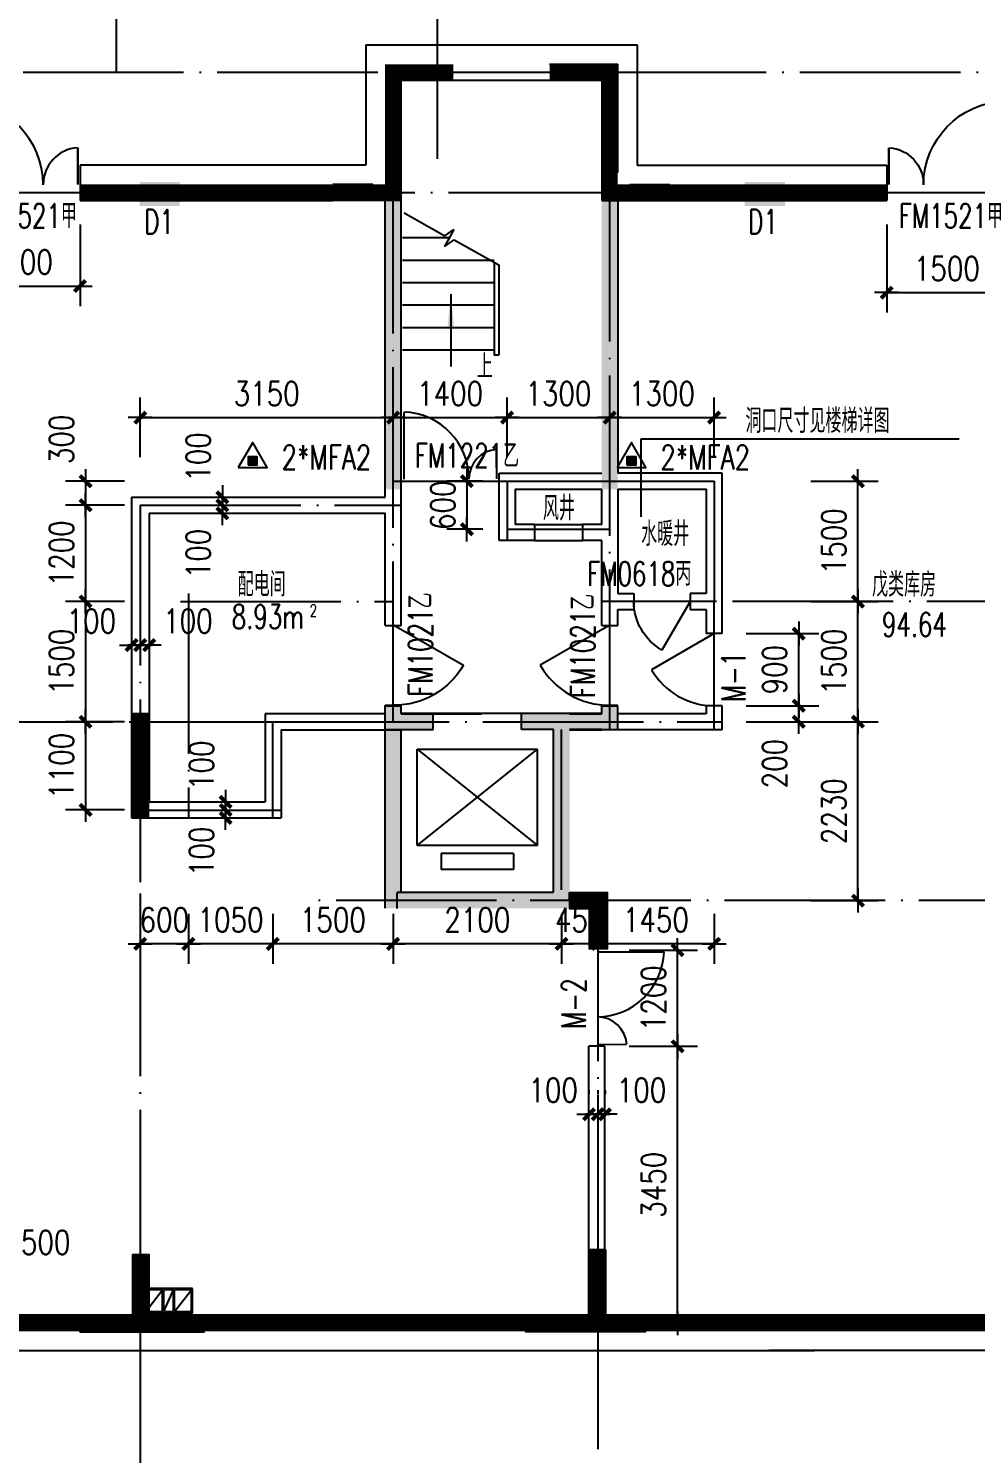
# Model space of a CAD drawing. Extents: x 634182 to 802382, y -1101880 to -864080.
# Drawn here: x 708470 to 720269, y -1008590 to -990821 of the extents above; entities that cross this region are included whole.
import ezdxf
from ezdxf.enums import TextEntityAlignment as Align

# ---------------------------------------------------------------- set-up
doc = ezdxf.new("R2010")
doc.units = 0
doc.header["$LTSCALE"] = 1000
doc.header["$MEASUREMENT"] = 0
doc.linetypes.add('DOTE', pattern=[2.42, 2, -0.2, 0.02, -0.2])
doc.layers.get('0').update_dxf_attribs({"linetype": 'CONTINUOUS'})
doc.layers.get('DEFPOINTS').update_dxf_attribs({"linetype": 'CONTINUOUS'})
for name, color, linetype in [('210', 4, 'CONTINUOUS'), ('D', 3, 'CONTINUOUS'), ('DOTE', 1, 'DOTE'), ('FIRE', 21, 'CONTINUOUS'), ('LVTRY', 23, 'CONTINUOUS'), ('MCMING', 223, 'CONTINUOUS'), ('PUB_DIM', 3, 'CONTINUOUS'), ('PUB_TEXT', 7, 'CONTINUOUS'), ('STAIR', 2, 'CONTINUOUS'), ('WALL', 191, 'CONTINUOUS'), ('WINDOW', 2, 'CONTINUOUS'), ('WINDOW_TEXT', 6, 'CONTINUOUS')]:
    doc.layers.add(name, color=color, linetype=linetype)
doc.styles.add('_Z', font='romans', dxfattribs={"width": 0.7, "bigfont": 'Z'})
doc.styles.add('DIM_FONT', font='simplex.shx', dxfattribs={"width": 0.8})
doc.styles.add('SIMPLEX', font='SIMPLEX.SHX')
doc.styles.add('Z', font='romans', dxfattribs={"width": 0.8, "bigfont": 'z'})
doc.dimstyles.new('DIMN', dxfattribs={"dimtxt": 300, "dimasz": 1, "dimexe": 250, "dimexo": 300, "dimgap": 150, "dimtad": 1, "dimdec": 0, "dimzin": 0, "dimdsep": 46, "dimtxsty": 'DIM_FONT', "dimblk": '_DIMX', "dimblk1": '_DIMX', "dimblk2": '_DIMX', "dimcen": 2.5, "dimclrt": 7, "dimadec": 0, "dimazin": 0, "dimtfac": 1, "dimtdec": 0, "dimtix": 1, "dimtmove": 2, "dimatfit": 3, "dimldrblk": '_DIMX', "dimfxl": 0, "dimtolj": 1, "dimtzin": 0, "dimarcsym": 0})
pattern_1 = [(45, (-3742103.4854, 1343242.7828), (-0.88388347648, 0.88388347648), []), (135, (-3742103.4854, 1343242.7828), (-0.88388347648, -0.88388347648), [])]

# ---------------------------------------------------------------- blocks, each defined once
blk = doc.blocks.new('_A2AKO')
at = {"const_width": 0.02}
for points in [[(-0.481, -0.001), (-0.481, -0.308)], [(0.481, 0.001), (0.481, -0.691)]]:
    blk.add_lwpolyline(points, dxfattribs=at)
for centre, radius, start, end in [((-0.501, -0.003), 0.307, 274.2492, 0.2101), ((0.505, 0.002), 0.699, 180.2762, 268.0603)]:
    blk.add_arc(centre, radius, start, end)
blk = doc.blocks.new('_DBLK')
blk.add_line((-0.5, 0), (0, -0.866))
blk.add_arc((-0.5, 0), 1, 300, 0)
at = {"layer": 'WINDOW_TEXT', "style": 'SIMPLEX', "flags": 9}
blk.add_attdef('A', text='', height=1, dxfattribs=at).set_placement((0, 1.5), align=Align.MIDDLE)
blk = doc.blocks.new('A$C1A244712')
at = {"layer": 'LVTRY'}
for p, q in [((225, 285), (15, 15)), ((225, 285), (15, 285)), ((15, 285), (15, 15)), ((225, 285), (225, 15)), ((360, 285), (240, 15)), ((360, 285), (240, 285)), ((240, 285), (240, 15)), ((360, 285), (360, 15)), ((585, 285), (375, 15)), ((585, 285), (375, 285)), ((375, 285), (375, 15)), ((585, 15), (585, 285)), ((15, 15), (225, 15)), ((240, 15), (360, 15)), ((375, 15), (585, 15))]:
    blk.add_line(p, q, dxfattribs=at)
blk.add_lwpolyline([(0, 0), (600, 0), (600, 300), (0, 300)], close=True, dxfattribs=at)
blk = doc.blocks.new('_DIMX')
blk.add_line((-150, 0), (150, 0))
at = {"const_width": 50}
blk.add_lwpolyline([(-70, -70), (70, 70)], dxfattribs=at)
blk = doc.blocks.new('*D1312')
at = {"color": 0, "linetype": 'ByBlock'}
for p, q in [((715562, -1001861), (715562, -1002485)), ((717012, -1001861), (717012, -1002485)), ((717011, -1002235), (715563, -1002235))]:
    blk.add_line(p, q, dxfattribs=at)
at = {"layer": 'DEFPOINTS', "color": 0, "linetype": 'ByBlock'}
for p in [(715562, -1001561), (717012, -1001561), (715562, -1002235)]:
    blk.add_point(p, dxfattribs=at)
at = {"color": 0, "linetype": 'ByBlock', "rotation": 180}
blk.add_blockref('_DIMX', (715562, -1002235), dxfattribs=at)
at = {"color": 0, "linetype": 'ByBlock'}
blk.add_blockref('_DIMX', (717012, -1002235), dxfattribs=at)
at = {"color": 7, "linetype": 'ByBlock', "insert": (716287, -1001935), "char_height": 300, "attachment_point": 5, "style": 'DIM_FONT'}
blk.add_mtext('\\A1;1450', dxfattribs=at)
blk = doc.blocks.new('*D1313')
at = {"color": 0, "linetype": 'ByBlock'}
for p, q in [((715112, -1001861), (715112, -1002485)), ((715562, -1001861), (715562, -1002485)), ((715111, -1002235), (715110, -1002235)), ((715562, -1002235), (715112, -1002235)), ((715563, -1002235), (715564, -1002235))]:
    blk.add_line(p, q, dxfattribs=at)
at = {"layer": 'DEFPOINTS', "color": 0, "linetype": 'ByBlock'}
for p in [(715112, -1001561), (715562, -1001561), (715112, -1002235)]:
    blk.add_point(p, dxfattribs=at)
at = {"color": 0, "linetype": 'ByBlock'}
for p, rotation in [((715112, -1002235), 2.966821406869168e-11), ((715562, -1002235), 180.0000000000297)]:
    blk.add_blockref('_DIMX', p, dxfattribs=dict(at, rotation=rotation))
at = {"color": 7, "linetype": 'ByBlock', "insert": (715337, -1001935), "char_height": 300, "attachment_point": 5, "style": 'DIM_FONT'}
blk.add_mtext('\\A1;450', dxfattribs=at)
blk = doc.blocks.new('*D1314')
at = {"color": 0, "linetype": 'ByBlock'}
for p, q in [((713012, -1001861), (713012, -1002485)), ((715112, -1001861), (715112, -1002485)), ((715111, -1002235), (713013, -1002235))]:
    blk.add_line(p, q, dxfattribs=at)
at = {"layer": 'DEFPOINTS', "color": 0, "linetype": 'ByBlock'}
for p in [(713012, -1001561), (715112, -1001561), (713012, -1002235)]:
    blk.add_point(p, dxfattribs=at)
at = {"color": 0, "linetype": 'ByBlock', "rotation": 180}
blk.add_blockref('_DIMX', (713012, -1002235), dxfattribs=at)
at = {"color": 0, "linetype": 'ByBlock'}
blk.add_blockref('_DIMX', (715112, -1002235), dxfattribs=at)
at = {"color": 7, "linetype": 'ByBlock', "insert": (714062, -1001935), "char_height": 300, "attachment_point": 5, "style": 'DIM_FONT'}
blk.add_mtext('\\A1;2100', dxfattribs=at)
blk = doc.blocks.new('*D1315')
at = {"color": 0, "linetype": 'ByBlock'}
for p, q in [((711512, -1001861), (711512, -1002485)), ((713012, -1001861), (713012, -1002485)), ((713011, -1002235), (711513, -1002235))]:
    blk.add_line(p, q, dxfattribs=at)
at = {"layer": 'DEFPOINTS', "color": 0, "linetype": 'ByBlock'}
for p in [(711512, -1001561), (713012, -1001561), (711512, -1002235)]:
    blk.add_point(p, dxfattribs=at)
at = {"color": 0, "linetype": 'ByBlock', "rotation": 180}
blk.add_blockref('_DIMX', (711512, -1002235), dxfattribs=at)
at = {"color": 0, "linetype": 'ByBlock'}
blk.add_blockref('_DIMX', (713012, -1002235), dxfattribs=at)
at = {"color": 7, "linetype": 'ByBlock', "insert": (712262, -1001935), "char_height": 300, "attachment_point": 5, "style": 'DIM_FONT'}
blk.add_mtext('\\A1;1500', dxfattribs=at)
blk = doc.blocks.new('*D1316')
at = {"color": 0, "linetype": 'ByBlock'}
for p, q in [((710462, -1001861), (710462, -1002485)), ((711512, -1001861), (711512, -1002485)), ((710461, -1002235), (710460, -1002235)), ((711512, -1002235), (710462, -1002235)), ((711513, -1002235), (711514, -1002235))]:
    blk.add_line(p, q, dxfattribs=at)
at = {"layer": 'DEFPOINTS', "color": 0, "linetype": 'ByBlock'}
for p in [(710462, -1001561), (711512, -1001561), (710462, -1002235)]:
    blk.add_point(p, dxfattribs=at)
at = {"color": 0, "linetype": 'ByBlock'}
for p, rotation in [((710462, -1002235), 359.9999999999745), ((711512, -1002235), 179.9999999999746)]:
    blk.add_blockref('_DIMX', p, dxfattribs=dict(at, rotation=rotation))
at = {"color": 7, "linetype": 'ByBlock', "insert": (710987, -1001935), "char_height": 300, "attachment_point": 5, "style": 'DIM_FONT'}
blk.add_mtext('\\A1;1050', dxfattribs=at)
blk = doc.blocks.new('*D1317')
at = {"color": 0, "linetype": 'ByBlock'}
for p, q in [((709862, -1001861), (709862, -1002485)), ((710462, -1001861), (710462, -1002485)), ((709861, -1002235), (709860, -1002235)), ((710462, -1002235), (709862, -1002235)), ((710463, -1002235), (710464, -1002235))]:
    blk.add_line(p, q, dxfattribs=at)
at = {"layer": 'DEFPOINTS', "color": 0, "linetype": 'ByBlock'}
for p in [(709862, -1001561), (710462, -1001561), (709862, -1002235)]:
    blk.add_point(p, dxfattribs=at)
at = {"color": 0, "linetype": 'ByBlock'}
for p, rotation in [((709862, -1002235), 2.223843833279291e-11), ((710462, -1002235), 180.0000000000222)]:
    blk.add_blockref('_DIMX', p, dxfattribs=dict(at, rotation=rotation))
at = {"color": 7, "linetype": 'ByBlock', "insert": (710162, -1001935), "char_height": 300, "attachment_point": 5, "style": 'DIM_FONT'}
blk.add_mtext('\\A1;600', dxfattribs=at)
blk = doc.blocks.new('*D1321')
at = {"color": 0, "linetype": 'ByBlock'}
for p, q in [((709666, -996466), (708931, -996466)), ((709181, -996465), (709181, -996464)), ((709181, -996466), (709181, -996766)), ((709181, -996466), (709181, -996766)), ((709666, -996766), (708931, -996766)), ((709181, -996767), (709181, -996768))]:
    blk.add_line(p, q, dxfattribs=at)
at = {"layer": 'DEFPOINTS', "color": 0, "linetype": 'ByBlock'}
for p in [(709966, -996466), (709181, -996766), (709966, -996766)]:
    blk.add_point(p, dxfattribs=at)
at = {"color": 0, "linetype": 'ByBlock'}
for p, rotation in [((709181, -996466), 270), ((709181, -996766), 90)]:
    blk.add_blockref('_DIMX', p, dxfattribs=dict(at, rotation=rotation))
at = {"color": 7, "linetype": 'ByBlock', "insert": (708881, -995944), "char_height": 300, "attachment_point": 5, "rotation": 90, "style": 'DIM_FONT'}
blk.add_mtext('\\A1;300', dxfattribs=at)
blk = doc.blocks.new('*D1322')
at = {"color": 0, "linetype": 'ByBlock'}
for p, q in [((709666, -996766), (708931, -996766)), ((709181, -996767), (709181, -997965)), ((709666, -997966), (708931, -997966))]:
    blk.add_line(p, q, dxfattribs=at)
at = {"layer": 'DEFPOINTS', "color": 0, "linetype": 'ByBlock'}
for p in [(709966, -996766), (709181, -997966), (709966, -997966)]:
    blk.add_point(p, dxfattribs=at)
at = {"color": 0, "linetype": 'ByBlock'}
for p, rotation in [((709181, -996766), 90), ((709181, -997966), 270)]:
    blk.add_blockref('_DIMX', p, dxfattribs=dict(at, rotation=rotation))
at = {"color": 7, "linetype": 'ByBlock', "insert": (708881, -997366), "char_height": 300, "attachment_point": 5, "rotation": 90, "style": 'DIM_FONT'}
blk.add_mtext('\\A1;1200', dxfattribs=at)
blk = doc.blocks.new('*D1323')
at = {"color": 0, "linetype": 'ByBlock'}
for p, q in [((709666, -997966), (708931, -997966)), ((709181, -997967), (709181, -999465)), ((709666, -999466), (708931, -999466))]:
    blk.add_line(p, q, dxfattribs=at)
at = {"layer": 'DEFPOINTS', "color": 0, "linetype": 'ByBlock'}
for p in [(709966, -997966), (709181, -999466), (709966, -999466)]:
    blk.add_point(p, dxfattribs=at)
at = {"color": 0, "linetype": 'ByBlock'}
for p, rotation in [((709181, -997966), 90), ((709181, -999466), 270)]:
    blk.add_blockref('_DIMX', p, dxfattribs=dict(at, rotation=rotation))
at = {"color": 7, "linetype": 'ByBlock', "insert": (708881, -998716), "char_height": 300, "attachment_point": 5, "rotation": 90, "style": 'DIM_FONT'}
blk.add_mtext('\\A1;1500', dxfattribs=at)
blk = doc.blocks.new('*D1324')
at = {"color": 0, "linetype": 'ByBlock'}
for p, q in [((709666, -999466), (708931, -999466)), ((709181, -999467), (709181, -1000564)), ((709666, -1000565), (708931, -1000565))]:
    blk.add_line(p, q, dxfattribs=at)
at = {"layer": 'DEFPOINTS', "color": 0, "linetype": 'ByBlock'}
for p in [(709966, -999466), (709181, -1000565), (709966, -1000565)]:
    blk.add_point(p, dxfattribs=at)
at = {"color": 0, "linetype": 'ByBlock'}
for p, rotation in [((709181, -999466), 90), ((709181, -1000565), 270)]:
    blk.add_blockref('_DIMX', p, dxfattribs=dict(at, rotation=rotation))
at = {"color": 7, "linetype": 'ByBlock', "insert": (708881, -1000015), "char_height": 300, "attachment_point": 5, "rotation": 90, "style": 'DIM_FONT'}
blk.add_mtext('\\A1;1100', dxfattribs=at)
blk = doc.blocks.new('*D1325')
at = {"color": 0, "linetype": 'ByBlock'}
for p, q in [((714132, -996466), (713682, -996466)), ((713932, -996465), (713932, -996464)), ((713932, -996466), (713932, -997066)), ((714132, -997066), (713682, -997066)), ((713932, -997067), (713932, -997068))]:
    blk.add_line(p, q, dxfattribs=at)
at = {"layer": 'DEFPOINTS', "color": 0, "linetype": 'ByBlock'}
for p in [(714432, -996466), (713932, -997066), (714432, -997066)]:
    blk.add_point(p, dxfattribs=at)
at = {"color": 0, "linetype": 'ByBlock'}
for p, rotation in [((713932, -996466), 270), ((713932, -997066), 90)]:
    blk.add_blockref('_DIMX', p, dxfattribs=dict(at, rotation=rotation))
at = {"color": 7, "linetype": 'ByBlock', "insert": (713632, -996766), "char_height": 300, "attachment_point": 5, "rotation": 90, "style": 'DIM_FONT'}
blk.add_mtext('\\A1;600', dxfattribs=at)
blk = doc.blocks.new('*D1399')
at = {"color": 0, "linetype": 'ByBlock'}
for p, q in [((717412, -999266), (718316, -999266)), ((718066, -999265), (718066, -999264)), ((718066, -999466), (718066, -999266)), ((718066, -999466), (718066, -999266)), ((717412, -999466), (718316, -999466)), ((718066, -999467), (718066, -999468))]:
    blk.add_line(p, q, dxfattribs=at)
at = {"layer": 'DEFPOINTS', "color": 0, "linetype": 'ByBlock'}
for p in [(717112, -999266), (718066, -999266), (717112, -999466)]:
    blk.add_point(p, dxfattribs=at)
at = {"color": 0, "linetype": 'ByBlock'}
for p, rotation in [((718066, -999266), 270), ((718066, -999466), 90)]:
    blk.add_blockref('_DIMX', p, dxfattribs=dict(at, rotation=rotation))
at = {"color": 7, "linetype": 'ByBlock', "insert": (717766, -999988), "char_height": 300, "attachment_point": 5, "rotation": 90, "style": 'DIM_FONT'}
blk.add_mtext('\\A1;200', dxfattribs=at)
blk = doc.blocks.new('*D1400')
at = {"color": 0, "linetype": 'ByBlock'}
for p, q in [((717412, -998366), (718316, -998366)), ((718066, -998365), (718066, -998364)), ((718066, -999266), (718066, -998366)), ((717412, -999266), (718316, -999266)), ((718066, -999267), (718066, -999268))]:
    blk.add_line(p, q, dxfattribs=at)
at = {"layer": 'DEFPOINTS', "color": 0, "linetype": 'ByBlock'}
for p in [(717112, -998366), (718066, -998366), (717112, -999266)]:
    blk.add_point(p, dxfattribs=at)
at = {"color": 0, "linetype": 'ByBlock'}
for p, rotation in [((718066, -998366), 270), ((718066, -999266), 90)]:
    blk.add_blockref('_DIMX', p, dxfattribs=dict(at, rotation=rotation))
at = {"color": 7, "linetype": 'ByBlock', "insert": (717766, -998816), "char_height": 300, "attachment_point": 5, "rotation": 90, "style": 'DIM_FONT'}
blk.add_mtext('\\A1;900', dxfattribs=at)
blk = doc.blocks.new('*D1408')
at = {"color": 0, "linetype": 'ByBlock'}
for p, q in [((710185, -996666), (711135, -996666)), ((710185, -996766), (711135, -996766)), ((710885, -996665), (710885, -996664)), ((710885, -996666), (710885, -996766)), ((710885, -996666), (710885, -996766)), ((710885, -996767), (710885, -996768))]:
    blk.add_line(p, q, dxfattribs=at)
at = {"layer": 'DEFPOINTS', "color": 0, "linetype": 'ByBlock'}
for p in [(709885, -996666), (709885, -996766), (710885, -996766)]:
    blk.add_point(p, dxfattribs=at)
at = {"color": 0, "linetype": 'ByBlock'}
for p, rotation in [((710885, -996666), 270), ((710885, -996766), 90)]:
    blk.add_blockref('_DIMX', p, dxfattribs=dict(at, rotation=rotation))
at = {"color": 7, "linetype": 'ByBlock', "insert": (710585, -996164), "char_height": 300, "attachment_point": 5, "rotation": 90, "style": 'DIM_FONT'}
blk.add_mtext('\\A1;100', dxfattribs=at)
blk = doc.blocks.new('*D1409')
at = {"color": 0, "linetype": 'ByBlock'}
for p, q in [((710185, -996766), (711135, -996766)), ((710885, -996765), (710885, -996764)), ((710885, -996766), (710885, -996866)), ((710885, -996766), (710885, -996866)), ((710185, -996866), (711135, -996866)), ((710885, -996867), (710885, -996868))]:
    blk.add_line(p, q, dxfattribs=at)
at = {"layer": 'DEFPOINTS', "color": 0, "linetype": 'ByBlock'}
for p in [(709885, -996766), (709885, -996866), (710885, -996866)]:
    blk.add_point(p, dxfattribs=at)
at = {"color": 0, "linetype": 'ByBlock'}
for p, rotation in [((710885, -996766), 270), ((710885, -996866), 90)]:
    blk.add_blockref('_DIMX', p, dxfattribs=dict(at, rotation=rotation))
at = {"color": 7, "linetype": 'ByBlock', "insert": (710585, -997368), "char_height": 300, "attachment_point": 5, "rotation": 90, "style": 'DIM_FONT'}
blk.add_mtext('\\A1;100', dxfattribs=at)
blk = doc.blocks.new('*D1410')
at = {"color": 0, "linetype": 'ByBlock'}
for p, q in [((710226, -1000465), (711176, -1000465)), ((710226, -1000566), (711176, -1000566)), ((710926, -1000464), (710926, -1000463)), ((710926, -1000465), (710926, -1000566)), ((710926, -1000465), (710926, -1000566)), ((710926, -1000567), (710926, -1000568))]:
    blk.add_line(p, q, dxfattribs=at)
at = {"layer": 'DEFPOINTS', "color": 0, "linetype": 'ByBlock'}
for p in [(709926, -1000465), (709926, -1000566), (710926, -1000566)]:
    blk.add_point(p, dxfattribs=at)
at = {"color": 0, "linetype": 'ByBlock'}
for p, rotation in [((710926, -1000465), 270), ((710926, -1000566), 90)]:
    blk.add_blockref('_DIMX', p, dxfattribs=dict(at, rotation=rotation))
at = {"color": 7, "linetype": 'ByBlock', "insert": (710626, -1000008), "char_height": 300, "attachment_point": 5, "rotation": 90, "style": 'DIM_FONT'}
blk.add_mtext('\\A1;100', dxfattribs=at)
blk = doc.blocks.new('*D1411')
at = {"color": 0, "linetype": 'ByBlock'}
for p, q in [((710226, -1000566), (711176, -1000566)), ((710926, -1000565), (710926, -1000564)), ((710926, -1000566), (710926, -1000665)), ((710926, -1000566), (710926, -1000665)), ((710226, -1000665), (711176, -1000665)), ((710926, -1000666), (710926, -1000667))]:
    blk.add_line(p, q, dxfattribs=at)
at = {"layer": 'DEFPOINTS', "color": 0, "linetype": 'ByBlock'}
for p in [(709926, -1000566), (709926, -1000665), (710926, -1000665)]:
    blk.add_point(p, dxfattribs=at)
at = {"color": 0, "linetype": 'ByBlock'}
for p, rotation in [((710926, -1000566), 270), ((710926, -1000665), 90)]:
    blk.add_blockref('_DIMX', p, dxfattribs=dict(at, rotation=rotation))
at = {"color": 7, "linetype": 'ByBlock', "insert": (710626, -1001082), "char_height": 300, "attachment_point": 5, "rotation": 90, "style": 'DIM_FONT'}
blk.add_mtext('\\A1;100', dxfattribs=at)
blk = doc.blocks.new('*D1412')
at = {"color": 0, "linetype": 'ByBlock'}
for p, q in [((709862, -997810), (709862, -998760)), ((709974, -997810), (709974, -998760)), ((709861, -998510), (709860, -998510)), ((709974, -998510), (709862, -998510)), ((709974, -998510), (709862, -998510)), ((709975, -998510), (709976, -998510))]:
    blk.add_line(p, q, dxfattribs=at)
at = {"layer": 'DEFPOINTS', "color": 0, "linetype": 'ByBlock'}
for p in [(709862, -997510), (709974, -997510), (709862, -998510)]:
    blk.add_point(p, dxfattribs=at)
at = {"color": 0, "linetype": 'ByBlock'}
for p, rotation in [((709862, -998510), 359.9999999998806), ((709974, -998510), 179.9999999998806)]:
    blk.add_blockref('_DIMX', p, dxfattribs=dict(at, rotation=rotation))
at = {"color": 7, "linetype": 'ByBlock', "insert": (710456, -998210), "char_height": 300, "attachment_point": 5, "style": 'DIM_FONT'}
blk.add_mtext('\\A1;100', dxfattribs=at)
blk = doc.blocks.new('*D1413')
at = {"color": 0, "linetype": 'ByBlock'}
for p, q in [((709755, -997810), (709755, -998760)), ((709862, -997810), (709862, -998760)), ((709754, -998510), (709753, -998510)), ((709862, -998510), (709755, -998510)), ((709862, -998510), (709755, -998510)), ((709863, -998510), (709864, -998510))]:
    blk.add_line(p, q, dxfattribs=at)
at = {"layer": 'DEFPOINTS', "color": 0, "linetype": 'ByBlock'}
for p in [(709755, -997510), (709862, -997510), (709755, -998510)]:
    blk.add_point(p, dxfattribs=at)
at = {"color": 0, "linetype": 'ByBlock'}
blk.add_blockref('_DIMX', (709755, -998510), dxfattribs=at)
at = {"color": 0, "linetype": 'ByBlock', "rotation": 180}
blk.add_blockref('_DIMX', (709862, -998510), dxfattribs=at)
at = {"color": 7, "linetype": 'ByBlock', "insert": (709253, -998210), "char_height": 300, "attachment_point": 5, "style": 'DIM_FONT'}
blk.add_mtext('\\A1;100', dxfattribs=at)
blk = doc.blocks.new('*D1418')
at = {"color": 0, "linetype": 'ByBlock'}
for p, q in [((715453, -1004060), (715453, -1004110)), ((715562, -1004060), (715562, -1004110)), ((715452, -1004360), (715451, -1004360)), ((715453, -1004360), (715562, -1004360)), ((715453, -1004360), (715562, -1004360)), ((715563, -1004360), (715564, -1004360))]:
    blk.add_line(p, q, dxfattribs=at)
at = {"layer": 'DEFPOINTS', "color": 0, "linetype": 'ByBlock'}
for p in [(715453, -1004360), (715562, -1004360), (715562, -1004360)]:
    blk.add_point(p, dxfattribs=at)
at = {"color": 0, "linetype": 'ByBlock'}
blk.add_blockref('_DIMX', (715453, -1004360), dxfattribs=at)
at = {"color": 0, "linetype": 'ByBlock', "rotation": 180}
blk.add_blockref('_DIMX', (715562, -1004360), dxfattribs=at)
at = {"color": 7, "linetype": 'ByBlock', "insert": (715007, -1004060), "char_height": 300, "attachment_point": 5, "style": 'DIM_FONT'}
blk.add_mtext('\\A1;100', dxfattribs=at)
blk = doc.blocks.new('*D1419')
at = {"color": 0, "linetype": 'ByBlock'}
for p, q in [((715562, -1004060), (715562, -1004110)), ((715653, -1004060), (715653, -1004110)), ((715561, -1004360), (715560, -1004360)), ((715562, -1004360), (715653, -1004360)), ((715562, -1004360), (715653, -1004360)), ((715654, -1004360), (715655, -1004360))]:
    blk.add_line(p, q, dxfattribs=at)
at = {"layer": 'DEFPOINTS', "color": 0, "linetype": 'ByBlock'}
for p in [(715562, -1004360), (715653, -1004360), (715653, -1004360)]:
    blk.add_point(p, dxfattribs=at)
at = {"color": 0, "linetype": 'ByBlock'}
blk.add_blockref('_DIMX', (715562, -1004360), dxfattribs=at)
at = {"color": 0, "linetype": 'ByBlock', "rotation": 180}
blk.add_blockref('_DIMX', (715653, -1004360), dxfattribs=at)
at = {"color": 7, "linetype": 'ByBlock', "insert": (716107, -1004060), "char_height": 300, "attachment_point": 5, "style": 'DIM_FONT'}
blk.add_mtext('\\A1;100', dxfattribs=at)
blk = doc.blocks.new('*D1430')
at = {"color": 0, "linetype": 'ByBlock'}
for p, q in [((707662, -1006566), (707662, -1006008)), ((708162, -1006566), (708162, -1006008)), ((708161, -1006258), (707663, -1006258))]:
    blk.add_line(p, q, dxfattribs=at)
at = {"layer": 'DEFPOINTS', "color": 0, "linetype": 'ByBlock'}
for p in [(707662, -1006258), (707662, -1006866), (708162, -1006866)]:
    blk.add_point(p, dxfattribs=at)
at = {"color": 0, "linetype": 'ByBlock', "rotation": 180}
blk.add_blockref('_DIMX', (707662, -1006258), dxfattribs=at)
at = {"color": 0, "linetype": 'ByBlock'}
blk.add_blockref('_DIMX', (708162, -1006258), dxfattribs=at)
at = {"color": 7, "linetype": 'ByBlock', "insert": (708684, -1005958), "char_height": 300, "attachment_point": 5, "style": 'DIM_FONT'}
blk.add_mtext('\\A1;500', dxfattribs=at)
blk = doc.blocks.new('_ARROW')
blk.add_solid([(0, 0), (-1, 0.1), (-1, -0.1)])
blk = doc.blocks.new('M_A17ORW')
at = {"const_width": 0.02}
for points in [[(-0.481, -0.001), (-0.481, -0.308)], [(0.481, 0.001), (0.481, -0.691)]]:
    blk.add_lwpolyline(points, dxfattribs=at)
for centre, radius, start, end in [((-0.501, -0.003), 0.307, 274.2492, 0.2101), ((0.505, 0.002), 0.699, 180.2762, 268.0603)]:
    blk.add_arc(centre, radius, start, end)
blk = doc.blocks.new('A$C750B0BF9')
at = {"layer": 'D'}
for points in [[(0, 646), (0, 346), (500, 346), (500, 646)], [(7540, 646), (7540, 346), (8040, 346), (8040, 646)]]:
    blk.add_hatch(color=256, dxfattribs=at).paths.add_polyline_path(points)
at = {"color": 4, "linetype": 'Continuous', "style": 'Z', "width": 0.7}
for p in [(60, 0, 569), (7584, 0, 569)]:
    blk.add_text('D1', height=300, dxfattribs=at).set_placement(p)

msp = doc.modelspace()

# ---------------------------------------------------------------- hatches: boundary and pattern name
at = {"layer": '210'}
h = msp.add_hatch(color=256, dxfattribs=at)
h.paths.add_polyline_path([(715812.066, -992966.093), (716462.657, -992966.093), (716462.657, -992766.093), (715812.335, -992766.093), (715812.335, -991266.093), (714962.335, -991266.093), (714962.335, -991466.093), (715612.335, -991466.093), (715612.335, -996566.093), (715812.066, -996566.093)])
h.paths.add_polyline_path([(713112.335, -991466.093), (713762.335, -991466.093), (713762.335, -991266.093), (712912.335, -991266.093), (712912.335, -992766.093), (712262.009, -992766.093), (712262.009, -992966.093), (712912.066, -992966.093), (712912.335, -992966.093), (712912.335, -996566.093), (713112.335, -996566.093)])
msp.add_hatch(color=256, dxfattribs=at).paths.add_polyline_path([(715212.066, -999560.711), (715812.066, -999560.711), (715812.066, -999260.711), (715612.066, -999260.711), (715612.066, -999360.711), (714612.066, -999360.711), (714612.066, -999560.711), (715012.066, -999560.711), (715012.066, -1001590.711), (713112.066, -1001590.711), (713112.066, -999560.711), (713512.066, -999560.711), (713512.066, -999360.711), (713112.066, -999360.711), (713112.066, -999260.711), (712912.066, -999260.711), (712912.066, -1001790.711), (715212.066, -1001790.711)])
at = {"layer": 'PUB_TEXT'}
h = msp.add_hatch(dxfattribs=at)
h.set_pattern_fill('ANSI37', color=6, scale=10, style=0)
h.set_pattern_definition([(45, (-3742101.3438, 1165686.2939), (-0.88388347648, 0.88388347648), []), (135, (-3742101.3438, 1165686.2939), (-0.88388347648, -0.88388347648), [])])
h.paths.add_polyline_path([(709764.189, -1000663.107), (709965.927, -1000663.107), (709965.927, -999367.403), (709760.465, -999367.403)])
h = msp.add_hatch(dxfattribs=at)
h.set_pattern_fill('ANSI37', color=6, scale=10, style=0)
h.set_pattern_definition(pattern_1)
h.paths.add_polyline_path([(715211.886, -1001595.819), (715679.238, -1001595.819), (715679.238, -1002295.292), (715461.58, -1002295.292), (715461.58, -1001799.412), (715213.449, -1001799.412)])
h = msp.add_hatch(dxfattribs=at)
h.set_pattern_fill('ANSI37', color=6, scale=10, style=0)
h.set_pattern_definition(pattern_1)
h.paths.add_polyline_path([(715662.048, -1006049.614), (715461.871, -1006049.614), (715461.871, -1006866.093), (714662.048, -1006866.093), (714662.048, -1007070.339), (716158.396, -1007067.863), (716162.048, -1006866.093), (715662.048, -1006866.093)])
h = msp.add_hatch(dxfattribs=at)
h.set_pattern_fill('ANSI37', color=6, scale=10, style=0)
h.set_pattern_definition(pattern_1)
h.paths.add_polyline_path([(709112.048, -1006866.093), (709112.048, -1007072.008), (710660.024, -1007072.008), (710660.024, -1006865), (709972.839, -1006865), (709972.839, -1006112.706), (709765.673, -1006112.706), (709765.673, -1006865)])

# ---------------------------------------------------------------- linework, layer by layer
for p, q in [((713563.499, -990671.739), (713563.499, -992448.347)), ((720066.213, -995941.256), (716099.053, -995941.256)), ((716099.053, -995941.256), (716099.053, -996908.909))]:
    msp.add_line(p, q)
at = {"const_width": 200}
for points in [[(684662.048, -991366.093), (684662.048, -1005766.093), (687962.048, -1005766.093), (687962.048, -1006966.093), (700262.048, -1006966.093), (700262.048, -1005766.093), (706862.048, -1005766.093), (706862.048, -1006966.093), (736262.048, -1006966.093), (736262.048, -1005766.093), (742862.048, -1005766.093), (742862.048, -1006966.093), (755162.048, -1006966.093), (755162.048, -1005766.093), (758462.048, -1005766.093), (758462.048, -991366.093), (757562.048, -991366.093)], [(713761.774, -991366.093), (713012.066, -991366.093), (713012.066, -992866.093), (709112.048, -992866.093)], [(719162.066, -992866.093), (715712.066, -992866.093), (715712.066, -991366.093), (714961.774, -991366.093)]]:
    msp.add_lwpolyline(points, dxfattribs=at)
at = {"layer": 'DOTE'}
for p, q in [((709562.048, -972466.093), (709562.048, -991366.093)), ((703562.048, -991366.093), (721562.066, -991366.093)), ((713012.066, -999466.093), (713012.066, -991366.093)), ((715712.066, -999566.093), (715712.066, -991366.093)), ((684662.048, -992866.093), (776935.647, -992866.093)), ((703562.048, -992866.093), (713012.066, -992866.093)), ((715712.066, -992866.093), (721562.066, -992866.093)), ((713012.335, -996466.093), (717011.797, -996466.093)), ((714332.299, -996466.093), (717011.76, -996466.093)), ((714432.335, -996466.093), (714432.335, -997206.093)), ((717011.76, -996466.093), (717011.76, -997966.093)), ((709862.029, -996766.093), (713012.299, -996766.093)), ((709862.029, -996766.093), (709862.029, -1003455.543)), ((713012.299, -996766.093), (713112.299, -996766.093)), ((714432.335, -997066.093), (715712.066, -997066.093)), ((710462.029, -997866.093), (710462.029, -1000665.164)), ((710362.519, -997966.093), (713012.299, -997966.093)), ((721662.029, -997966.093), (715612.335, -997966.093)), ((717011.76, -997966.093), (715712.029, -997966.093)), ((717011.76, -999566.093), (717011.76, -997966.093)), ((700262.048, -999466.093), (711712.335, -999466.093)), ((709862.048, -999466.093), (709862.048, -1011188.375)), ((711511.981, -999466.093), (711511.981, -1000665.164)), ((711712.335, -999466.093), (717111.76, -999466.093)), ((715112.335, -1001560.711), (715112.335, -999460.711)), ((709920.174, -1000566.093), (711618.346, -1000566.093)), ((721562.048, -1001696.093), (711962.048, -1001696.093)), ((715562.048, -1001696.093), (715562.048, -1011188.375)), ((721562.048, -1006966.093), (703562.048, -1006966.093))]:
    msp.add_line(p, q, dxfattribs=at)
at = {"layer": 'FIRE'}
for points in [[(711083.153, -996294.103), (711443.153, -996294.103), (711263.153, -995982.334)], [(715802.864, -996294.103), (716162.864, -996294.103), (715982.864, -995982.334)], [(711205.553, -996262.627), (711320.753, -996262.627), (711320.753, -996162.861), (711205.553, -996162.861)], [(715925.264, -996262.627), (716040.464, -996262.627), (716040.464, -996162.861), (715925.264, -996162.861)]]:
    msp.add_lwpolyline(points, close=True, dxfattribs=at)
for points in [[(711205.553, -996262.627), (711205.553, -996162.861), (711320.753, -996262.627), (711320.753, -996162.861)], [(715925.264, -996262.627), (715925.264, -996162.861), (716040.464, -996262.627), (716040.464, -996162.861)]]:
    msp.add_solid(points, dxfattribs=at)
at = {"layer": 'PUB_DIM'}
msp.add_lwpolyline([(713731.137, -994135.588), (713731.137, -995034.66)], dxfattribs=at)
at = {"layer": 'PUB_TEXT', "color": 6}
for points in [[(709764.189, -1000663.107), (709965.927, -1000663.107), (709965.927, -999367.403), (709760.465, -999367.403)], [(715211.886, -1001595.819), (715679.238, -1001595.819), (715679.238, -1002295.292), (715461.58, -1002295.292), (715461.58, -1001799.412), (715213.449, -1001799.412)], [(709112.048, -1006866.093), (709112.048, -1007072.008), (710660.024, -1007072.008), (710660.024, -1006865), (709972.839, -1006865), (709972.839, -1006112.706), (709765.673, -1006112.706), (709765.673, -1006865)]]:
    msp.add_lwpolyline(points, close=True, dxfattribs=at)
at = {"layer": 'PUB_TEXT', "color": 3}
msp.add_lwpolyline([(715662.048, -1006049.614), (715461.871, -1006049.614), (715461.871, -1006866.093), (714662.048, -1006866.093), (714662.048, -1007070.339), (716158.396, -1007067.863), (716162.048, -1006866.093), (715662.048, -1006866.093), (715662.048, -1006049.614)], close=True, dxfattribs=at)
at = {"layer": 'STAIR'}
for p, q in [((713148.755, -993119.454), (713658.352, -993404.682)), ((713768.141, -993327.568), (713654.171, -993538.781)), ((713654.171, -993538.781), (713771.882, -993456.102)), ((713658.352, -993404.682), (713768.141, -993327.568)), ((713771.882, -993456.102), (714330.129, -993768.56))]:
    msp.add_line(p, q, dxfattribs=at)
at = {"layer": 'WALL'}
for p, q in [((712672.066, -991026.093), (712672.066, -992526.093)), ((712672.066, -991026.093), (716052.066, -991026.093)), ((716052.066, -991026.093), (716052.066, -992526.093)), ((714962.335, -991266.093), (715812.335, -991266.093)), ((715812.335, -992616.093), (715812.335, -991266.093)), ((713062.335, -991466.093), (713112.066, -991466.093)), ((713112.066, -991466.093), (713762.335, -991466.093)), ((713112.066, -992966.093), (713112.066, -991466.093)), ((713112.335, -998266.093), (713112.335, -991466.093)), ((713112.335, -991466.093), (713761.774, -991466.093)), ((713762.335, -991466.093), (714962.335, -991466.093)), ((714961.774, -991466.093), (715612.335, -991466.093)), ((714962.335, -991466.093), (715612.066, -991466.093)), ((715612.066, -991466.093), (715612.066, -992966.093)), ((709112.048, -992526.093), (709112.048, -992966.093)), ((712672.066, -992526.093), (709112.048, -992526.093)), ((716052.066, -992526.093), (719162.066, -992526.093)), ((719162.066, -992526.093), (719162.066, -992966.093)), ((716462.066, -992576.093), (716462.066, -992575.973)), ((712262.009, -992966.093), (712262.009, -992766.093)), ((712762.066, -992766.093), (712262.009, -992766.093)), ((715962.066, -992766.093), (716462.066, -992766.093)), ((716462.066, -992966.093), (716462.066, -992766.093)), ((709112.048, -992966.093), (712262.009, -992966.093)), ((709112.048, -992966.093), (712262.009, -992966.093)), ((713112.066, -992966.093), (712262.009, -992966.093)), ((712912.335, -996666.093), (712912.335, -992966.093)), ((715612.066, -992966.093), (719162.066, -992966.093)), ((715812.066, -992966.093), (715812.066, -996366.093)), ((719162.066, -992966.093), (715812.066, -992966.093)), ((714332.335, -996366.093), (715612.335, -996366.093)), ((714332.335, -997206.093), (714332.335, -996366.093)), ((717111.76, -996366.093), (715812.066, -996366.093)), ((717111.76, -998366.093), (717111.76, -996366.093)), ((714532.335, -996566.093), (714532.335, -997006.093)), ((714532.335, -996566.093), (715612.335, -996566.093)), ((715612.335, -997006.093), (715612.335, -996566.093)), ((715812.066, -996566.093), (716916.724, -996566.093)), ((715812.066, -996566.093), (715812.066, -997866.093)), ((716911.76, -996566.093), (716911.76, -997866.093)), ((709754.584, -996666.093), (712912.335, -996666.093)), ((709754.584, -996666.093), (709754.584, -1000665.164)), ((709973.795, -996866.093), (712912.335, -996866.093)), ((709973.795, -996866.093), (709973.795, -1000465.164)), ((712912.299, -998266.093), (712912.299, -996866.093)), ((712912.335, -997866.093), (712912.335, -996866.093)), ((714772.335, -997006.093), (714532.335, -997006.093)), ((714772.335, -997006.093), (714772.335, -997206.093)), ((715612.299, -997006.093), (715372.299, -997006.093)), ((715372.299, -997006.093), (715372.299, -997206.093)), ((715612.335, -997006.093), (715372.335, -997006.093)), ((715372.335, -997006.093), (715372.335, -997206.093)), ((714772.335, -997206.093), (714332.335, -997206.093)), ((715612.299, -997206.093), (715372.299, -997206.093)), ((715612.335, -997206.093), (715372.335, -997206.093)), ((715612.299, -998266.093), (715612.299, -997206.093)), ((715612.335, -998266.093), (715612.335, -997206.093)), ((717111.76, -998166.093), (717111.76, -997416.093)), ((715812.029, -997866.093), (716011.76, -997866.093)), ((716011.76, -997866.093), (716011.76, -998066.093)), ((716911.76, -997866.093), (716711.76, -997866.093)), ((716711.76, -997866.093), (716711.76, -998066.093)), ((715812.029, -998066.093), (716011.76, -998066.093)), ((715812.029, -998266.093), (715812.029, -998066.093)), ((716711.76, -998066.093), (716911.76, -998066.093)), ((716911.76, -998066.093), (716911.76, -998366.093)), ((712912.299, -998266.093), (713112.335, -998266.093)), ((715612.299, -998266.093), (715812.029, -998266.093)), ((715612.335, -998266.093), (715812.066, -998266.093)), ((717111.76, -998366.093), (716911.76, -998366.093)), ((712912.029, -999266.093), (713112.299, -999266.093)), ((712912.066, -1001790.711), (712912.066, -999260.711)), ((712912.066, -999260.711), (713112.335, -999260.711)), ((712912.299, -999566.093), (712912.299, -999266.093)), ((712912.335, -999266.093), (713112.335, -999266.093)), ((713112.029, -999366.093), (713112.029, -999266.093)), ((713112.066, -999360.711), (713112.066, -999260.711)), ((713112.299, -999366.093), (713112.299, -999266.093)), ((713112.335, -999360.711), (713112.335, -999260.711)), ((713112.335, -999366.093), (713112.335, -999266.093)), ((715612.029, -999366.093), (715612.029, -999266.093)), ((715612.029, -999266.093), (715812.299, -999266.093)), ((715612.066, -999360.711), (715612.066, -999260.711)), ((715612.066, -999260.711), (715812.335, -999260.711)), ((715612.299, -999366.093), (715612.299, -999266.093)), ((715612.335, -999360.711), (715612.335, -999260.711)), ((715612.335, -999266.093), (715812.335, -999266.093)), ((715612.335, -999366.093), (715612.335, -999266.093)), ((715812.029, -999566.093), (715812.029, -999266.093)), ((716911.76, -999266.093), (716911.76, -999366.093)), ((717111.76, -999266.093), (716911.76, -999266.093)), ((717111.76, -999566.093), (717111.76, -999266.093)), ((711418.346, -999366.093), (711418.346, -1000465.164)), ((712796.18, -999366.093), (711418.346, -999366.093)), ((712912.299, -999366.093), (712712.299, -999366.093)), ((713512.066, -999360.711), (713112.066, -999360.711)), ((713112.335, -999366.093), (714112.335, -999366.093)), ((713512.066, -999560.711), (713512.066, -999360.711)), ((715612.335, -999360.711), (714612.066, -999360.711)), ((714612.066, -999560.711), (714612.066, -999360.711)), ((715212.335, -999366.093), (715612.335, -999366.093)), ((716911.76, -999366.093), (715812.299, -999366.093)), ((711612.335, -999566.093), (713111.797, -999566.093)), ((711618.346, -999566.093), (711618.346, -1000665.164)), ((713512.335, -999566.093), (712912.335, -999566.093)), ((713112.066, -1001590.711), (713112.066, -999560.711)), ((715012.066, -999560.711), (714612.066, -999560.711)), ((715012.066, -1001590.711), (715012.066, -999560.711)), ((715612.299, -999566.093), (715212.299, -999566.093)), ((715612.335, -999560.711), (715212.335, -999560.711)), ((715212.335, -999566.093), (715612.335, -999566.093)), ((717111.76, -999566.093), (715612.335, -999566.093)), ((709973.795, -1000465.164), (711418.346, -1000465.164)), ((709754.584, -1000665.164), (711618.346, -1000665.164)), ((713512.335, -1001596.093), (713062.048, -1001596.093)), ((713062.048, -1001796.093), (713062.048, -1001596.093)), ((713112.066, -1001590.711), (715012.066, -1001590.711)), ((715452.56, -1006866.093), (715452.56, -1003512.849)), ((715652.56, -1003512.849), (715452.56, -1003512.849)), ((715652.56, -1006866.093), (715652.56, -1003512.849)), ((712562.048, -1006866.093), (706962.048, -1006866.093)), ((706962.048, -1006866.093), (711862.048, -1006866.093)), ((710662.048, -1006866.093), (709112.048, -1006866.093)), ((715452.56, -1006866.093), (712062.048, -1006866.093)), ((716162.048, -1006866.093), (714662.048, -1006866.093)), ((721462.066, -1006866.093), (715652.56, -1006866.093)), ((718193.005, -1006866.093), (717693.005, -1006866.093)), ((706522.048, -1007306.093), (718262.048, -1007306.093)), ((725493.005, -1007306.093), (717693.005, -1007306.093))]:
    msp.add_line(p, q, dxfattribs=at)
at = {"layer": 'WINDOW'}
for p, q in [((713711.569, -993432.409), (713130.129, -993432.409)), ((714270.129, -993712.409), (713130.129, -993712.409)), ((714270.129, -993734.977), (714270.129, -994892.409)), ((714330.129, -993768.56), (714330.129, -994892.409)), ((714270.129, -993992.409), (713130.129, -993992.409)), ((714270.129, -994272.409), (713130.129, -994272.409)), ((714270.129, -994552.409), (713130.129, -994552.409)), ((714270.129, -994832.409), (713130.129, -994832.409)), ((714330.129, -994892.409), (714270.129, -994892.409)), ((714772.335, -997006.093), (715372.335, -997006.093)), ((714772.335, -997206.093), (715372.335, -997206.093)), ((714612.066, -999360.711), (713512.066, -999360.711)), ((713312.066, -999807.514), (714812.066, -1001007.629)), ((713312.066, -1001007.629), (714812.066, -999807.514)), ((713312.066, -999807.514), (714812.066, -999807.514)), ((713312.066, -1001007.629), (713312.066, -999807.514)), ((714812.066, -1001007.629), (714812.066, -999807.514)), ((714812.066, -1001007.629), (713312.066, -1001007.629)), ((714512.066, -1001107.629), (713612.066, -1001107.629)), ((713612.066, -1001107.629), (713612.066, -1001307.629)), ((714512.066, -1001107.629), (714512.066, -1001307.629)), ((714512.066, -1001307.629), (713612.066, -1001307.629))]:
    msp.add_line(p, q, dxfattribs=at)

# ---------------------------------------------------------------- block references
msp.add_blockref('A$C750B0BF9', (709853.641, -993379.719))
at = {"layer": 'LVTRY', "rotation": 180.0000000000004}
msp.add_blockref('A$C1A244712', (710515.17, -1006534.138), dxfattribs=at)
at = {"layer": 'PUB_DIM', "xscale": 400, "yscale": 400, "zscale": 400, "rotation": 90.00000000000001}
msp.add_blockref('_ARROW', (713731.137, -994135.588), dxfattribs=at)
at = {"layer": 'WINDOW'}
for name, p, xscale, yscale, zscale, rotation in [('_A2AKO', (708362.048, -992771.093), 1500, 1500, 1500, 180), ('_A2AKO', (719912.066, -992771.093), -1500, 1500, 1500, 180), ('_DBLK', (716361.76, -997966.093), 700, -700, 700, 180), ('_DBLK', (713022.117, -998760.711), 1000, -1000, 1000, 270.0000000000001), ('_DBLK', (715712.335, -998760.711), -1000, -1000, 1000, 90.00000000000001), ('_DBLK', (717011.76, -998816.093), 900, 900, 900, 270.0000000000001), ('_A2AKO', (715552.56, -1002912.849), -1200, -1200, 1200, 270.0000000000001)]:
    msp.add_blockref(name, p, dxfattribs=dict(at, xscale=xscale, yscale=yscale, zscale=zscale, rotation=rotation))
at = {"layer": 'WINDOW', "xscale": -1200, "yscale": -1200, "zscale": 1200}
msp.add_blockref('M_A17ORW', (713725.176, -996440.41), dxfattribs=at)

# ---------------------------------------------------------------- texts
at = {"style": '_Z', "width": 0.7}
for s, p in [('洞口尺寸见楼梯详图', (717402.382, -995863.519)), ('水暖井', (716102.879, -997272.509)), ('配电间', (711076.011, -997902.069)), ('戊类库房', (718980.248, -997905.955)), ('94.64', (719102.711, -998403.661))]:
    msp.add_text(s, height=300, dxfattribs=at).set_placement(p)
msp.add_text('风井', height=300, dxfattribs=at).set_placement((715277.458, -996803.228), align=Align.MIDDLE_RIGHT)
at = {"layer": 'FIRE', "style": 'Z', "width": 0.75}
for p in [(711622.46, -996318.217), (716342.171, -996318.217)]:
    msp.add_text('2*MFA2', height=300, dxfattribs=at).set_placement(p)
at = {"layer": 'MCMING', "style": 'Z', "width": 0.7}
for s, p in [('M-1', (717254.517, -998591.88)), ('M-2', (715261.824, -1002665.647))]:
    msp.add_text(s, height=300, rotation=90, dxfattribs=at).set_placement(p, align=Align.MIDDLE_RIGHT)
at = {"layer": 'PUB_TEXT', "width": 0.7}
for s, style, p in [('FM1521甲', 'Z', (709072.432, -993156.823)), ('FM1521甲', 'Z', (720612.314, -993156.823)), ('上', 'Z', (714255.306, -995034.139)), ('FM1221乙', 'Z', (714582.468, -996146.968)), ('FM0618丙', 'Z', (716728.878, -997619.97)), ('8.93m', 'DIM_FONT', (711902.003, -998154.805))]:
    msp.add_text(s, height=300, dxfattribs=dict(at, style=style)).set_placement(p, align=Align.MIDDLE_RIGHT)
at = {"layer": 'PUB_TEXT', "style": 'Z', "width": 0.7}
for p in [(713353.845, -997854.306), (715375.906, -997871.312)]:
    msp.add_text('FM1021乙', height=300, rotation=90, dxfattribs=at).set_placement(p, align=Align.MIDDLE_RIGHT)
at = {"layer": 'PUB_TEXT', "style": 'DIM_FONT', "width": 0.7}
msp.add_text(' 2', height=150, dxfattribs=at).set_placement((711902.003, -998154.805))

# ---------------------------------------------------------------- dimensions: what is measured, and where the dimension line sits
at = {"layer": 'PUB_DIM'}
for p1, p2, distance in [((707612, -992966.093), (709112, -992966.093), -1066.466), ((719162.028, -992966.093), (720662.028, -992966.093), -1148.331), ((709862.298, -996466.093), (713012.068, -996466.093), 792.917), ((715712.068, -996466.093), (717011.798, -996466.093), 792.917), ((717919.122, -997966.088), (717919.122, -996466.088), -885.301), ((717919.122, -999466.088), (717919.122, -997966.088), -885.301), ((717919.122, -1001696.088), (717919.122, -999466.088), -885.301), ((715652.56, -1003512.847), (715652.56, -1002312.847), -904.243)]:
    msp.add_aligned_dim(p1=p1, p2=p2, distance=distance, dimstyle='DIMN', dxfattribs=at).render()
for p1, p2, distance, text in [((713012.068, -996466.093), (714432.338, -996466.093), 792.917, '1400'), ((714432.338, -996466.093), (715712.068, -996466.093), 792.917, '1300'), ((715652.56, -1006966.047), (715652.56, -1003512.847), -904.243, '3450')]:
    msp.add_aligned_dim(p1=p1, p2=p2, distance=distance, text=text, dimstyle='DIMN', dxfattribs=at).render()
for base, p1, p2, angle, picture, middle in [((709181.315, -996766.096), (709965.927, -996466.096), (709965.927, -996766.096), 270, '*D1321', (708881.315, -995944.096)), ((710885.313, -996766.09), (709885.313, -996666.09), (709885.313, -996766.09), 270, '*D1408', (710585.313, -996164.09)), ((710885.313, -996866.09), (709885.313, -996766.09), (709885.313, -996866.09), 270, '*D1409', (710585.313, -997368.09)), ((718065.813, -999266.107), (717111.76, -999466.107), (717111.76, -999266.107), 90, '*D1399', (717765.813, -999988.107)), ((707662.047, -1006258.443), (708162.047, -1006866.093), (707662.047, -1006866.093), 180, '*D1430', (708684.047, -1005958.443))]:
    dim = msp.add_linear_dim(base=base, p1=p1, p2=p2, angle=angle, dimstyle='DIMN', dxfattribs=at)
    dim.commit()
    dim.dimension.update_dxf_attribs({"geometry": picture, "text_midpoint": middle, "dimtype": 129})
for p1, p2, distance, picture, middle in [((714432.335, -996466.088), (714432.335, -997066.088), -500.781, '*D1325', (713631.555, -996766.088)), ((709965.927, -996766.096), (709965.927, -997966.096), -784.612, '*D1322', (708881.315, -997366.096)), ((709965.927, -997966.096), (709965.927, -999466.096), -784.612, '*D1323', (708881.315, -998716.096)), ((717111.76, -999266.107), (717111.76, -998366.107), -954.052, '*D1400', (717765.813, -998816.107)), ((710462.032, -1001560.711), (709862.052, -1001560.711), 673.954, '*D1317', (710162.042, -1001934.666)), ((711511.982, -1001560.711), (710462.032, -1001560.711), 673.954, '*D1316', (710987.007, -1001934.666)), ((713012.062, -1001560.711), (711511.982, -1001560.711), 673.954, '*D1315', (712262.022, -1001934.666)), ((715112.332, -1001560.711), (713012.062, -1001560.711), 673.954, '*D1314', (714062.197, -1001934.666)), ((715562.052, -1001560.711), (715112.332, -1001560.711), 673.954, '*D1313', (715337.192, -1001934.666)), ((717011.762, -1001560.711), (715562.052, -1001560.711), 673.954, '*D1312', (716286.907, -1001934.666))]:
    dim = msp.add_aligned_dim(p1=p1, p2=p2, distance=distance, dimstyle='DIMN', dxfattribs=at)
    dim.commit()
    dim.dimension.update_dxf_attribs({"geometry": picture, "text_midpoint": middle})
for base, p1, p2, angle, picture, middle, dimtype in [((709754.585, -998510.039), (709862.025, -997510.039), (709754.585, -997510.039), 180, '*D1413', (709252.585, -998210.039), 129), ((709862.025, -998510.039), (709973.795, -997510.039), (709862.025, -997510.039), 180, '*D1412', (710455.795, -998210.039), 129), ((710925.968, -1000566.091), (709925.968, -1000465.161), (709925.968, -1000566.091), 270, '*D1410', (710625.968, -1000008.161), 129), ((710925.968, -1000665.161), (709925.968, -1000566.091), (709925.968, -1000665.161), 270, '*D1411', (710625.968, -1001082.161), 129), ((715562.048, -1004359.989), (715452.56, -1004359.989), (715562.048, -1004359.989), 0, '*D1418', (715007.304, -1004059.989), 129), ((715652.56, -1004359.989), (715562.048, -1004359.989), (715652.56, -1004359.989), 0, '*D1419', (716107.304, -1004059.989), 128)]:
    dim = msp.add_linear_dim(base=base, p1=p1, p2=p2, angle=angle, text='100', dimstyle='DIMN', dxfattribs=at)
    dim.commit()
    dim.dimension.update_dxf_attribs({"geometry": picture, "text_midpoint": middle, "dimtype": dimtype})
dim = msp.add_aligned_dim(p1=(709965.927, -999466.096), p2=(709965.927, -1000564.616), distance=-784.612, text='1100', dimstyle='DIMN', dxfattribs=at)
dim.commit()
dim.dimension.update_dxf_attribs({"geometry": '*D1324', "text_midpoint": (708881.315, -1000015.356)})

doc.saveas('drawing.dxf')
